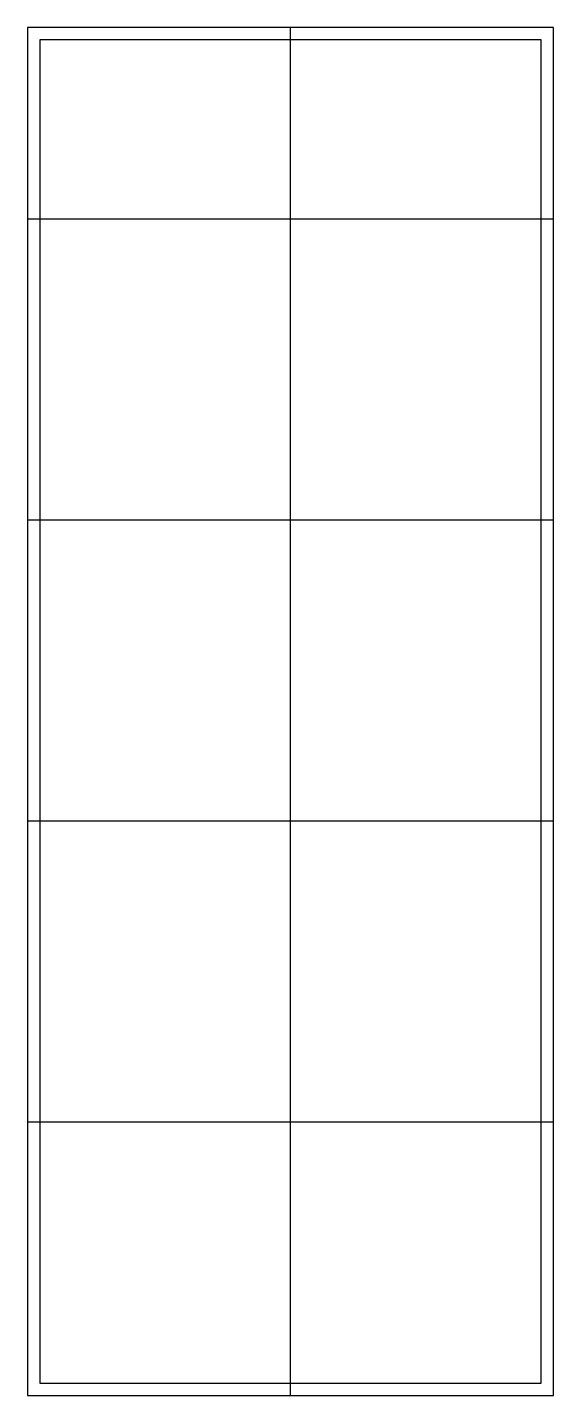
# Model space of a CAD drawing. Header units: millimetres. Extents: x 35 to 535, y 98 to 1398.
import ezdxf

# ---------------------------------------------------------------- set-up
doc = ezdxf.new("R2010")
doc.units = ezdxf.units.MM
for name, color, linetype in [('ARTWORK_PRINT', 5, 'Continuous'), ('CENTER_REFERENCE', 8, 'Continuous'), ('SAFE_REFERENCE', 8, 'Continuous'), ('SEAM_REFERENCE', 8, 'Continuous')]:
    doc.layers.add(name, color=color, linetype=linetype)

msp = doc.modelspace()

# ---------------------------------------------------------------- linework, layer by layer
at = {"layer": 'ARTWORK_PRINT'}
msp.add_lwpolyline([(35, 98), (535, 98), (535, 1398), (35, 1398)], close=True, dxfattribs=at)
at = {"layer": 'CENTER_REFERENCE'}
msp.add_lwpolyline([(285, 98), (285, 1398)], dxfattribs=at)
at = {"layer": 'SAFE_REFERENCE'}
msp.add_lwpolyline([(47, 110), (523, 110), (523, 1386), (47, 1386)], close=True, dxfattribs=at)
at = {"layer": 'SEAM_REFERENCE'}
for points in [[(35, 1216), (535, 1216)], [(35, 930), (535, 930)], [(35, 644), (535, 644)], [(35, 358), (535, 358)]]:
    msp.add_lwpolyline(points, dxfattribs=at)

doc.saveas('drawing.dxf')
